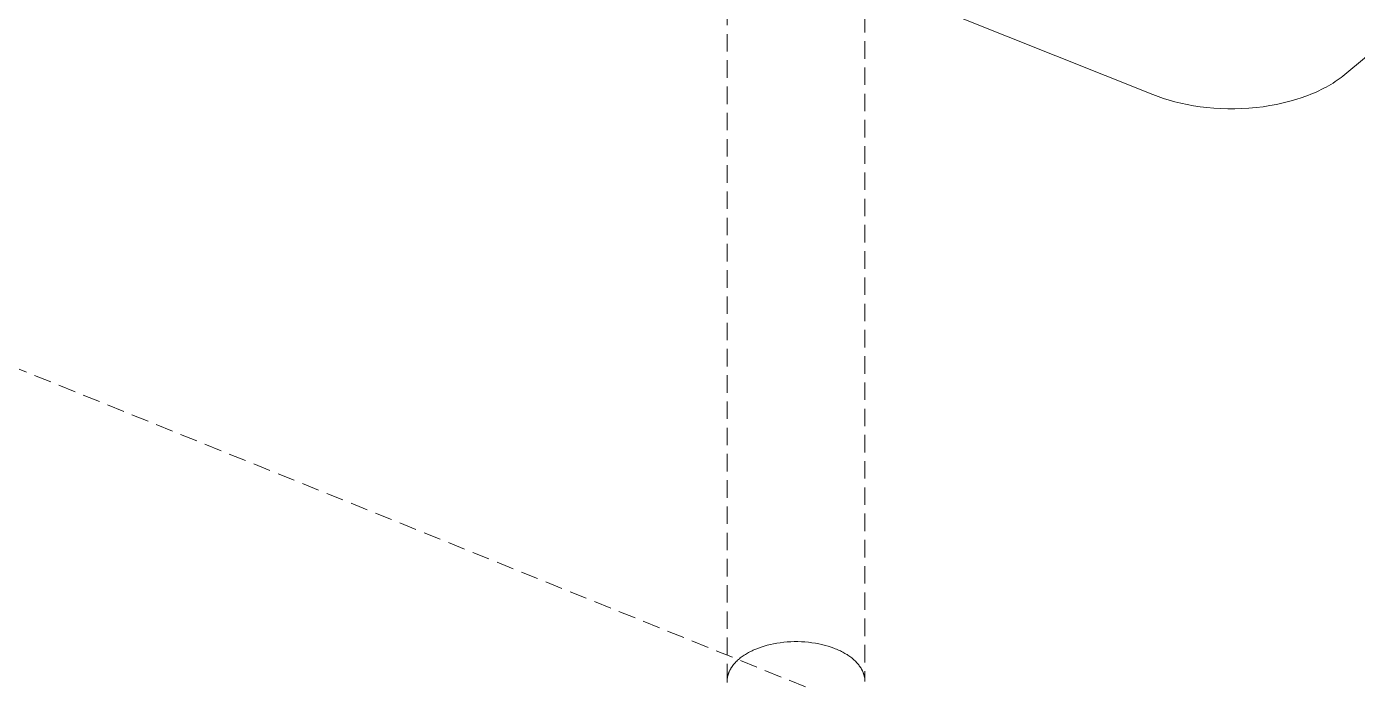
# Model space of a CAD drawing. Header units: millimetres. Extents: x -427 to 4679, y -324 to 2971.
# Drawn here: x 4226.1 to 4322.7, y 831.4 to 878.9 of the extents above; entities that cross this region are included whole.
import ezdxf

# ---------------------------------------------------------------- set-up
doc = ezdxf.new("R2010")
doc.units = ezdxf.units.MM
doc.linetypes.add('HIDDEN', pattern=[1.905, 1.27, -0.635])
doc.layers.add('ZANO_R', color=7, linetype='Continuous', lineweight=0)
doc.layers.add('ZANO_R_przerywana', color=7, linetype='HIDDEN', lineweight=0)

msp = doc.modelspace()

# ---------------------------------------------------------------- linework, layer by layer
at = {"layer": 'ZANO_R'}
for p, q in [((4566.635, 1079.495), (4321.769, 875.42)), ((4307.854, 873.962), (4242.092, 900.264)), ((4321.074, 874.906), (4320.92, 874.806)), ((4321.224, 875.007), (4321.074, 874.906)), ((4321.368, 875.109), (4321.224, 875.007)), ((4321.507, 875.212), (4321.368, 875.109)), ((4321.64, 875.315), (4321.507, 875.212)), ((4321.769, 875.42), (4321.64, 875.315)), ((4308.226, 873.82), (4307.854, 873.962)), ((4319.095, 873.904), (4318.887, 873.826)), ((4319.3, 873.985), (4319.095, 873.904)), ((4319.499, 874.068), (4319.3, 873.985)), ((4319.694, 874.153), (4319.499, 874.068)), ((4319.884, 874.241), (4319.694, 874.153)), ((4320.07, 874.331), (4319.884, 874.241)), ((4320.25, 874.422), (4320.07, 874.331)), ((4320.425, 874.516), (4320.25, 874.422)), ((4320.595, 874.611), (4320.425, 874.516)), ((4320.76, 874.708), (4320.595, 874.611)), ((4320.92, 874.806), (4320.76, 874.708)), ((4308.616, 873.686), (4308.226, 873.82)), ((4309.022, 873.56), (4308.616, 873.686)), ((4309.445, 873.443), (4309.022, 873.56)), ((4309.883, 873.336), (4309.445, 873.443)), ((4310.336, 873.24), (4309.883, 873.336)), ((4310.802, 873.156), (4310.336, 873.24)), ((4311.28, 873.085), (4310.802, 873.156)), ((4311.768, 873.026), (4311.28, 873.085)), ((4312.266, 872.982), (4311.768, 873.026)), ((4312.77, 872.952), (4312.266, 872.982)), ((4313.28, 872.936), (4312.77, 872.952)), ((4313.794, 872.936), (4313.28, 872.936)), ((4314.309, 872.951), (4313.794, 872.936)), ((4314.823, 872.981), (4314.309, 872.951)), ((4315.334, 873.027), (4314.823, 872.981)), ((4315.841, 873.088), (4315.334, 873.027)), ((4316.341, 873.164), (4315.841, 873.088)), ((4316.832, 873.254), (4316.341, 873.164)), ((4317.313, 873.359), (4316.832, 873.254)), ((4317.781, 873.477), (4317.313, 873.359)), ((4318.235, 873.607), (4317.781, 873.477)), ((4318.674, 873.75), (4318.235, 873.607)), ((4318.887, 873.826), (4318.674, 873.75))]:
    msp.add_line(p, q, dxfattribs=at)
at = {"layer": 'ZANO_R_przerywana'}
for p, q in [((4276.958, 831.371), (4276.958, 929.28)), ((4286.958, 929.272), (4286.958, 831.371)), ((4129.573, 892.855), (4334.361, 810.066)), ((4278.207, 833.28), (4278.284, 833.329)), ((4278.284, 833.329), (4278.361, 833.376)), ((4278.361, 833.376), (4278.44, 833.422)), ((4278.44, 833.422), (4278.52, 833.467)), ((4278.52, 833.467), (4278.601, 833.511)), ((4278.601, 833.511), (4278.685, 833.553)), ((4278.685, 833.553), (4278.771, 833.596)), ((4278.771, 833.596), (4278.86, 833.637)), ((4278.86, 833.637), (4278.951, 833.677)), ((4278.951, 833.677), (4279.044, 833.717)), ((4279.044, 833.717), (4279.238, 833.793)), ((4279.238, 833.793), (4279.44, 833.865)), ((4279.44, 833.865), (4279.651, 833.932)), ((4279.651, 833.932), (4279.871, 833.994)), ((4279.871, 833.994), (4280.097, 834.05)), ((4280.097, 834.05), (4280.331, 834.101)), ((4280.331, 834.101), (4280.571, 834.145)), ((4280.571, 834.145), (4280.817, 834.182)), ((4280.817, 834.182), (4281.067, 834.211)), ((4281.067, 834.211), (4281.321, 834.234)), ((4281.321, 834.234), (4281.577, 834.249)), ((4281.577, 834.249), (4281.835, 834.257)), ((4281.835, 834.257), (4282.094, 834.257)), ((4282.094, 834.257), (4282.352, 834.249)), ((4282.352, 834.249), (4282.609, 834.233)), ((4282.609, 834.233), (4282.864, 834.21)), ((4282.864, 834.21), (4283.115, 834.179)), ((4283.115, 834.179), (4283.362, 834.141)), ((4283.362, 834.141), (4283.604, 834.097)), ((4283.604, 834.097), (4283.839, 834.045)), ((4283.839, 834.045), (4284.068, 833.988)), ((4284.068, 833.988), (4284.289, 833.925)), ((4284.289, 833.925), (4284.502, 833.856)), ((4284.502, 833.856), (4284.707, 833.782)), ((4284.707, 833.782), (4284.805, 833.744)), ((4284.805, 833.744), (4284.902, 833.704)), ((4284.902, 833.704), (4284.996, 833.663)), ((4284.996, 833.663), (4285.088, 833.622)), ((4285.088, 833.622), (4285.178, 833.579)), ((4285.178, 833.579), (4285.265, 833.536)), ((4285.265, 833.536), (4285.349, 833.492)), ((4285.349, 833.492), (4285.431, 833.447)), ((4285.431, 833.447), (4285.511, 833.402)), ((4285.511, 833.402), (4285.588, 833.356)), ((4285.588, 833.356), (4285.659, 833.312)), ((4285.659, 833.312), (4285.729, 833.266)), ((4277.236, 832.321), (4277.257, 832.356)), ((4277.257, 832.356), (4277.279, 832.39)), ((4277.279, 832.39), (4277.325, 832.457)), ((4277.325, 832.457), (4277.374, 832.524)), ((4277.374, 832.524), (4277.425, 832.589)), ((4277.425, 832.589), (4277.478, 832.654)), ((4277.478, 832.654), (4277.534, 832.717)), ((4277.534, 832.717), (4277.593, 832.779)), ((4277.593, 832.779), (4277.653, 832.84)), ((4277.653, 832.84), (4277.716, 832.9)), ((4277.716, 832.9), (4277.781, 832.958)), ((4277.781, 832.958), (4277.848, 833.015)), ((4277.848, 833.015), (4277.916, 833.071)), ((4277.916, 833.071), (4277.987, 833.125)), ((4277.987, 833.125), (4278.059, 833.178)), ((4278.059, 833.178), (4278.132, 833.23)), ((4278.132, 833.23), (4278.207, 833.28)), ((4285.729, 833.266), (4285.797, 833.22)), ((4285.797, 833.22), (4285.865, 833.172)), ((4285.865, 833.172), (4285.931, 833.123)), ((4285.931, 833.123), (4285.996, 833.073)), ((4285.996, 833.073), (4286.059, 833.022)), ((4286.059, 833.022), (4286.121, 832.97)), ((4286.121, 832.97), (4286.181, 832.916)), ((4286.181, 832.916), (4286.24, 832.861)), ((4286.24, 832.861), (4286.296, 832.806)), ((4286.296, 832.806), (4286.351, 832.749)), ((4286.351, 832.749), (4286.404, 832.691)), ((4286.404, 832.691), (4286.455, 832.632)), ((4286.455, 832.632), (4286.504, 832.572)), ((4286.504, 832.572), (4286.551, 832.511)), ((4286.551, 832.511), (4286.596, 832.449)), ((4286.596, 832.449), (4286.638, 832.386)), ((4286.638, 832.386), (4286.678, 832.323)), ((4276.967, 831.287), (4276.958, 831.371)), ((4276.959, 831.45), (4276.962, 831.487)), ((4276.962, 831.487), (4276.965, 831.524)), ((4276.965, 831.524), (4276.968, 831.562)), ((4276.968, 831.562), (4276.973, 831.599)), ((4276.973, 831.599), (4276.979, 831.636)), ((4276.979, 831.636), (4276.985, 831.673)), ((4276.985, 831.673), (4276.992, 831.71)), ((4276.992, 831.71), (4277, 831.747)), ((4277, 831.747), (4277.009, 831.784)), ((4277.009, 831.784), (4277.019, 831.821)), ((4277.019, 831.821), (4277.029, 831.858)), ((4277.029, 831.858), (4277.04, 831.894)), ((4277.04, 831.894), (4277.052, 831.931)), ((4277.052, 831.931), (4277.065, 831.967)), ((4277.065, 831.967), (4277.079, 832.003)), ((4277.079, 832.003), (4277.093, 832.039)), ((4277.093, 832.039), (4277.109, 832.075)), ((4277.109, 832.075), (4277.125, 832.111)), ((4277.125, 832.111), (4277.141, 832.146)), ((4277.141, 832.146), (4277.159, 832.182)), ((4277.159, 832.182), (4277.177, 832.217)), ((4277.177, 832.217), (4277.196, 832.252)), ((4277.196, 832.252), (4277.216, 832.287)), ((4277.216, 832.287), (4277.236, 832.321)), ((4286.678, 832.323), (4286.715, 832.258)), ((4286.715, 832.258), (4286.75, 832.193)), ((4286.75, 832.193), (4286.767, 832.16)), ((4286.767, 832.16), (4286.783, 832.127)), ((4286.783, 832.127), (4286.798, 832.094)), ((4286.798, 832.094), (4286.813, 832.061)), ((4286.813, 832.061), (4286.827, 832.027)), ((4286.827, 832.027), (4286.84, 831.994)), ((4286.84, 831.994), (4286.852, 831.96)), ((4286.852, 831.96), (4286.864, 831.926)), ((4286.864, 831.926), (4286.875, 831.892)), ((4286.875, 831.892), (4286.886, 831.858)), ((4286.886, 831.858), (4286.896, 831.824)), ((4286.896, 831.824), (4286.905, 831.789)), ((4286.905, 831.789), (4286.913, 831.755)), ((4286.913, 831.755), (4286.921, 831.72)), ((4286.921, 831.72), (4286.928, 831.686)), ((4286.928, 831.686), (4286.934, 831.651)), ((4286.934, 831.651), (4286.939, 831.616)), ((4286.939, 831.616), (4286.944, 831.581)), ((4286.944, 831.581), (4286.948, 831.546)), ((4286.948, 831.546), (4286.952, 831.512)), ((4286.952, 831.512), (4286.954, 831.477)), ((4286.954, 831.477), (4286.956, 831.442))]:
    msp.add_line(p, q, dxfattribs=at)

doc.saveas('drawing.dxf')
